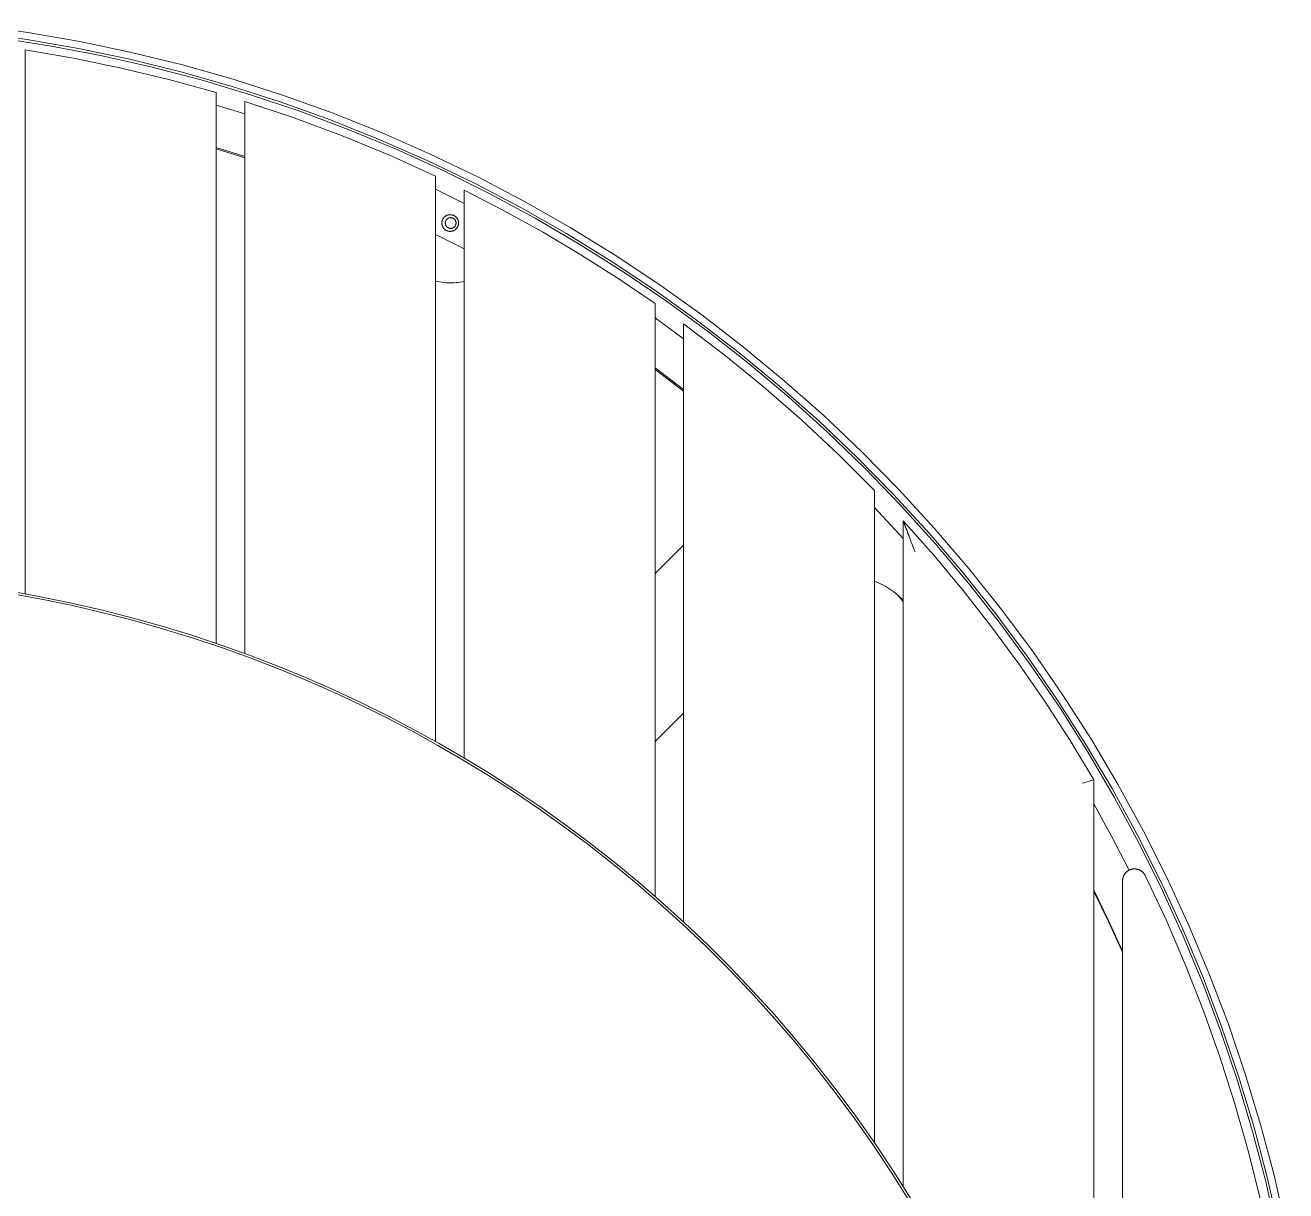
# Model space of a CAD drawing. Header units: inches. Extents: x 214 to 477, y -11 to 187.
# Drawn here: x 389.53 to 410.34, y 27.33 to 46.57 of the extents above; entities that cross this region are included whole.
import ezdxf

# ---------------------------------------------------------------- set-up
doc = ezdxf.new("R2010")
doc.units = ezdxf.units.IN
doc.layers.add('ZANO_R', color=7, linetype='Continuous', lineweight=0)

msp = doc.modelspace()

# ---------------------------------------------------------------- linework, layer by layer
at = {"layer": 'ZANO_R'}
for p, q in [((388.69987, 46.45502), (389.55739, 46.33585)), ((388.71411, 46.57227), (389.57566, 46.45253)), ((389.57566, 46.45253), (390.43257, 46.30313)), ((389.08649, 46.36528), (389.93142, 46.23442)), ((389.55739, 46.33585), (390.41028, 46.18714)), ((389.93142, 46.23442), (390.77139, 46.07478)), ((390.41028, 46.18714), (391.25752, 46.00909)), ((390.43257, 46.30313), (391.28381, 46.12424)), ((390.32691, 46.02742), (389.53132, 46.16556)), ((389.53132, 46.16556), (389.53132, 37.18631)), ((391.11759, 45.86354), (390.32691, 46.02742)), ((390.77139, 46.07478), (391.60541, 45.88656)), ((391.25752, 46.00909), (392.09812, 45.8019)), ((391.28381, 46.12424), (392.12836, 45.91608)), ((391.90255, 45.67408), (391.11759, 45.86354)), ((391.60541, 45.88656), (392.43253, 45.66997)), ((392.09812, 45.8019), (392.93107, 45.56582)), ((392.12836, 45.91608), (392.96523, 45.67889)), ((392.68094, 45.45926), (391.90255, 45.67408)), ((392.43253, 45.66997), (393.25177, 45.42527)), ((392.93107, 45.56582), (393.75537, 45.30114)), ((392.96523, 45.67889), (393.79342, 45.41295)), ((392.68094, 36.37001), (392.68094, 45.45926)), ((393.25177, 45.42527), (394.06217, 45.15274)), ((393.79342, 45.41295), (394.61193, 45.11859)), ((392.68094, 45.25403), (393.15339, 45.10899)), ((393.95608, 45.04736), (393.15338, 45.31547)), ((393.15338, 45.31547), (393.15338, 36.20274)), ((393.40505, 45.23467), (393.41146, 45.23258)), ((393.75537, 45.30114), (394.57004, 45.00815)), ((394.06217, 45.15274), (394.8628, 44.85271)), ((394.74919, 44.75211), (393.95608, 45.04736)), ((394.57004, 45.00815), (395.37412, 44.68722)), ((394.61193, 45.11859), (395.41979, 44.79615)), ((395.5318, 44.43006), (394.74919, 44.75211)), ((394.8628, 44.85271), (395.65272, 44.52551)), ((395.41979, 44.79615), (396.21604, 44.44602)), ((393.15338, 44.40568), (392.68094, 44.55516)), ((392.68094, 44.53086), (393.15338, 44.38147)), ((395.37412, 44.68722), (396.16664, 44.33873)), ((395.65272, 44.52551), (396.43101, 44.17154)), ((396.30301, 44.08157), (395.5318, 44.43006)), ((396.16664, 44.33873), (396.94666, 43.9631)), ((396.21604, 44.44602), (396.99973, 44.06861)), ((396.43101, 44.17154), (397.19676, 43.7912)), ((396.30301, 34.75081), (396.30301, 44.08157)), ((396.94666, 43.9631), (397.71325, 43.56076)), ((396.99973, 44.06861), (397.76993, 43.66438)), ((396.30301, 43.86366), (396.77549, 43.63202)), ((397.42691, 43.51533), (396.77545, 43.85221)), ((396.77545, 43.85221), (396.77545, 34.47737)), ((397.19676, 43.7912), (397.94907, 43.38494)), ((398.06815, 43.15939), (397.42691, 43.51533)), ((397.71325, 43.56076), (398.46549, 43.1322)), ((397.76993, 43.66438), (398.52572, 43.2338)), ((396.40733, 43.31193), (396.40725, 43.30717)), ((396.40733, 43.30242), (396.40725, 43.30717)), ((396.40758, 43.31668), (396.40733, 43.31193)), ((396.40758, 43.29767), (396.40733, 43.30242)), ((396.40799, 43.32142), (396.40758, 43.31668)), ((396.40799, 43.29293), (396.40758, 43.29767)), ((396.40856, 43.32614), (396.40799, 43.32142)), ((396.40856, 43.2882), (396.40799, 43.29293)), ((396.4093, 43.33084), (396.40856, 43.32614)), ((396.4093, 43.28351), (396.40856, 43.2882)), ((396.41019, 43.33551), (396.4093, 43.33084)), ((396.41019, 43.27883), (396.4093, 43.28351)), ((396.41125, 43.34015), (396.41019, 43.33551)), ((396.41125, 43.2742), (396.41019, 43.27883)), ((396.41247, 43.34475), (396.41125, 43.34015)), ((396.41247, 43.2696), (396.41125, 43.2742)), ((396.41385, 43.3493), (396.41247, 43.34475)), ((396.41538, 43.3538), (396.41385, 43.3493)), ((396.41707, 43.35825), (396.41538, 43.3538)), ((396.4189, 43.36264), (396.41707, 43.35825)), ((396.42089, 43.36696), (396.4189, 43.36264)), ((396.42303, 43.37121), (396.42089, 43.36696)), ((396.42532, 43.37538), (396.42303, 43.37121)), ((396.42774, 43.37948), (396.42532, 43.37538)), ((396.43031, 43.38348), (396.42774, 43.37948)), ((396.43301, 43.3874), (396.43031, 43.38348)), ((396.43584, 43.39121), (396.43301, 43.3874)), ((396.43881, 43.39493), (396.43584, 43.39121)), ((396.4419, 43.39855), (396.43881, 43.39493)), ((396.44512, 43.40205), (396.4419, 43.39855)), ((396.44845, 43.40545), (396.44512, 43.40205)), ((396.4519, 43.40872), (396.44845, 43.40545)), ((396.45546, 43.41188), (396.4519, 43.40872)), ((396.45913, 43.41491), (396.45546, 43.41188)), ((396.4629, 43.41781), (396.45913, 43.41491)), ((396.46677, 43.42058), (396.4629, 43.41781)), ((396.46436, 43.31023), (396.4643, 43.30717)), ((396.46436, 43.30412), (396.4643, 43.30717)), ((396.46452, 43.31328), (396.46436, 43.31023)), ((396.46452, 43.30106), (396.46436, 43.30412)), ((396.46478, 43.31633), (396.46452, 43.31328)), ((396.46478, 43.29801), (396.46452, 43.30106)), ((396.46515, 43.31937), (396.46478, 43.31633)), ((396.46515, 43.29498), (396.46478, 43.29801)), ((396.46562, 43.32239), (396.46515, 43.31937)), ((396.46562, 43.29196), (396.46515, 43.29498)), ((396.4662, 43.32539), (396.46562, 43.32239)), ((396.4662, 43.28895), (396.46562, 43.29196)), ((396.46688, 43.32837), (396.4662, 43.32539)), ((396.46688, 43.28597), (396.4662, 43.28895)), ((396.47073, 43.42321), (396.46677, 43.42058)), ((396.46766, 43.33133), (396.46688, 43.32837)), ((396.46766, 43.28302), (396.46688, 43.28597)), ((396.46855, 43.33426), (396.46766, 43.33133)), ((396.46855, 43.28009), (396.46766, 43.28302)), ((396.46953, 43.33715), (396.46855, 43.33426)), ((396.46953, 43.2772), (396.46855, 43.28009)), ((396.47062, 43.34001), (396.46953, 43.33715)), ((396.47062, 43.27434), (396.46953, 43.2772)), ((396.4718, 43.34283), (396.47062, 43.34001)), ((396.4718, 43.27152), (396.47062, 43.27434)), ((396.47478, 43.42571), (396.47073, 43.42321)), ((396.47308, 43.34561), (396.4718, 43.34283)), ((396.47445, 43.34834), (396.47308, 43.34561)), ((396.47592, 43.35102), (396.47445, 43.34834)), ((396.47891, 43.42806), (396.47478, 43.42571)), ((396.47748, 43.35365), (396.47592, 43.35102)), ((396.47913, 43.35623), (396.47748, 43.35365)), ((396.48312, 43.43027), (396.47891, 43.42806)), ((396.48086, 43.35874), (396.47913, 43.35623)), ((396.48269, 43.3612), (396.48086, 43.35874)), ((396.48459, 43.36359), (396.48269, 43.3612)), ((396.48741, 43.43234), (396.48312, 43.43027)), ((396.48658, 43.36591), (396.48459, 43.36359)), ((396.48865, 43.36817), (396.48658, 43.36591)), ((396.49176, 43.43425), (396.48741, 43.43234)), ((396.49079, 43.37035), (396.48865, 43.36817)), ((396.49301, 43.37245), (396.49079, 43.37035)), ((396.49618, 43.43601), (396.49176, 43.43425)), ((396.4953, 43.37448), (396.49301, 43.37245)), ((396.49766, 43.37643), (396.4953, 43.37448)), ((396.50066, 43.43762), (396.49618, 43.43601)), ((396.50008, 43.3783), (396.49766, 43.37643)), ((396.50257, 43.38008), (396.50008, 43.3783)), ((396.50519, 43.43908), (396.50066, 43.43762)), ((396.50511, 43.38177), (396.50257, 43.38008)), ((396.50772, 43.38337), (396.50511, 43.38177)), ((396.50976, 43.44038), (396.50519, 43.43908)), ((396.51037, 43.38489), (396.50772, 43.38337)), ((396.51438, 43.44151), (396.50976, 43.44038)), ((396.51308, 43.38631), (396.51037, 43.38489)), ((396.51584, 43.38764), (396.51308, 43.38631)), ((396.51904, 43.44249), (396.51438, 43.44151)), ((396.51864, 43.38887), (396.51584, 43.38764)), ((396.52148, 43.39), (396.51864, 43.38887)), ((396.52372, 43.44331), (396.51904, 43.44249)), ((396.52435, 43.39103), (396.52148, 43.39)), ((396.52844, 43.44396), (396.52372, 43.44331)), ((396.52727, 43.39197), (396.52435, 43.39103)), ((396.53021, 43.3928), (396.52727, 43.39197)), ((396.53317, 43.44446), (396.52844, 43.44396)), ((396.53318, 43.39354), (396.53021, 43.3928)), ((396.53791, 43.44478), (396.53317, 43.44446)), ((396.53617, 43.39416), (396.53318, 43.39354)), ((396.53918, 43.39469), (396.53617, 43.39416)), ((396.54267, 43.44495), (396.53791, 43.44478)), ((396.54221, 43.39511), (396.53918, 43.39469)), ((396.54525, 43.39543), (396.54221, 43.39511)), ((396.54742, 43.44495), (396.54267, 43.44495)), ((396.5483, 43.39564), (396.54525, 43.39543)), ((396.55218, 43.44478), (396.54742, 43.44495)), ((396.55136, 43.39574), (396.5483, 43.39564)), ((396.55442, 43.39574), (396.55136, 43.39574)), ((396.55692, 43.44446), (396.55218, 43.44478)), ((396.55747, 43.39564), (396.55442, 43.39574)), ((396.56165, 43.44396), (396.55692, 43.44446)), ((396.56052, 43.39543), (396.55747, 43.39564)), ((396.56357, 43.39511), (396.56052, 43.39543)), ((396.56637, 43.44331), (396.56165, 43.44396)), ((396.56659, 43.39469), (396.56357, 43.39511)), ((396.57105, 43.44249), (396.56637, 43.44331)), ((396.56961, 43.39416), (396.56659, 43.39469)), ((396.5726, 43.39354), (396.56961, 43.39416)), ((396.57571, 43.44151), (396.57105, 43.44249)), ((396.57557, 43.3928), (396.5726, 43.39354)), ((396.57851, 43.39197), (396.57557, 43.3928)), ((396.58033, 43.44038), (396.57571, 43.44151)), ((396.58142, 43.39103), (396.57851, 43.39197)), ((396.5849, 43.43908), (396.58033, 43.44038)), ((396.5843, 43.39), (396.58142, 43.39103)), ((396.58714, 43.38887), (396.5843, 43.39)), ((396.58943, 43.43762), (396.5849, 43.43908)), ((396.58994, 43.38764), (396.58714, 43.38887)), ((396.59391, 43.43601), (396.58943, 43.43762)), ((396.59269, 43.38631), (396.58994, 43.38764)), ((396.5954, 43.38489), (396.59269, 43.38631)), ((396.59833, 43.43425), (396.59391, 43.43601)), ((396.59806, 43.38337), (396.5954, 43.38489)), ((396.60066, 43.38177), (396.59806, 43.38337)), ((396.60268, 43.43234), (396.59833, 43.43425)), ((396.60321, 43.38008), (396.60066, 43.38177)), ((396.60697, 43.43027), (396.60268, 43.43234)), ((396.6057, 43.3783), (396.60321, 43.38008)), ((396.60812, 43.37643), (396.6057, 43.3783)), ((396.61118, 43.42806), (396.60697, 43.43027)), ((396.61048, 43.37448), (396.60812, 43.37643)), ((396.61277, 43.37245), (396.61048, 43.37448)), ((396.61531, 43.42571), (396.61118, 43.42806)), ((396.61498, 43.37035), (396.61277, 43.37245)), ((396.61713, 43.36817), (396.61498, 43.37035)), ((396.61936, 43.42321), (396.61531, 43.42571)), ((396.61919, 43.36591), (396.61713, 43.36817)), ((396.62118, 43.36359), (396.61919, 43.36591)), ((396.62332, 43.42058), (396.61936, 43.42321)), ((396.62309, 43.3612), (396.62118, 43.36359)), ((396.62491, 43.35874), (396.62309, 43.3612)), ((396.62719, 43.41781), (396.62332, 43.42058)), ((396.62665, 43.35623), (396.62491, 43.35874)), ((396.6283, 43.35365), (396.62665, 43.35623)), ((396.63096, 43.41491), (396.62719, 43.41781)), ((396.62986, 43.35102), (396.6283, 43.35365)), ((396.63132, 43.34834), (396.62986, 43.35102)), ((396.63463, 43.41188), (396.63096, 43.41491)), ((396.6327, 43.34561), (396.63132, 43.34834)), ((396.63398, 43.34283), (396.6327, 43.34561)), ((396.63516, 43.34001), (396.63398, 43.34283)), ((396.63516, 43.27434), (396.63398, 43.27152)), ((396.63819, 43.40872), (396.63463, 43.41188)), ((396.63624, 43.33715), (396.63516, 43.34001)), ((396.63624, 43.2772), (396.63516, 43.27434)), ((396.63723, 43.33426), (396.63624, 43.33715)), ((396.63723, 43.28009), (396.63624, 43.2772)), ((396.63811, 43.33133), (396.63723, 43.33426)), ((396.63811, 43.28302), (396.63723, 43.28009)), ((396.6389, 43.32837), (396.63811, 43.33133)), ((396.6389, 43.28597), (396.63811, 43.28302)), ((396.64164, 43.40545), (396.63819, 43.40872)), ((396.63958, 43.32539), (396.6389, 43.32837)), ((396.63958, 43.28895), (396.6389, 43.28597)), ((396.64015, 43.32239), (396.63958, 43.32539)), ((396.64015, 43.29196), (396.63958, 43.28895)), ((396.64063, 43.31937), (396.64015, 43.32239)), ((396.64063, 43.29498), (396.64015, 43.29196)), ((396.641, 43.31633), (396.64063, 43.31937)), ((396.641, 43.29801), (396.64063, 43.29498)), ((396.64126, 43.31328), (396.641, 43.31633)), ((396.64126, 43.30106), (396.641, 43.29801)), ((396.64142, 43.31023), (396.64126, 43.31328)), ((396.64142, 43.30412), (396.64126, 43.30106)), ((396.64147, 43.30717), (396.64142, 43.31023)), ((396.64147, 43.30717), (396.64142, 43.30412)), ((396.64497, 43.40205), (396.64164, 43.40545)), ((396.64819, 43.39855), (396.64497, 43.40205)), ((396.65128, 43.39493), (396.64819, 43.39855)), ((396.65424, 43.39121), (396.65128, 43.39493)), ((396.65708, 43.3874), (396.65424, 43.39121)), ((396.65978, 43.38348), (396.65708, 43.3874)), ((396.66235, 43.37948), (396.65978, 43.38348)), ((396.66477, 43.37538), (396.66235, 43.37948)), ((396.66706, 43.37121), (396.66477, 43.37538)), ((396.66919, 43.36696), (396.66706, 43.37121)), ((396.67118, 43.36264), (396.66919, 43.36696)), ((396.67302, 43.35825), (396.67118, 43.36264)), ((396.67471, 43.3538), (396.67302, 43.35825)), ((396.67624, 43.3493), (396.67471, 43.3538)), ((396.67762, 43.34475), (396.67624, 43.3493)), ((396.67884, 43.34015), (396.67762, 43.34475)), ((396.67884, 43.2742), (396.67762, 43.2696)), ((396.6799, 43.33551), (396.67884, 43.34015)), ((396.6799, 43.27883), (396.67884, 43.2742)), ((396.68079, 43.33084), (396.6799, 43.33551)), ((396.68079, 43.28351), (396.6799, 43.27883)), ((396.68153, 43.32614), (396.68079, 43.33084)), ((396.68153, 43.2882), (396.68079, 43.28351)), ((396.6821, 43.32142), (396.68153, 43.32614)), ((396.6821, 43.29293), (396.68153, 43.2882)), ((396.68251, 43.31668), (396.6821, 43.32142)), ((396.68251, 43.29767), (396.6821, 43.29293)), ((396.68276, 43.31193), (396.68251, 43.31668)), ((396.68276, 43.30242), (396.68251, 43.29767)), ((396.68284, 43.30717), (396.68276, 43.31193)), ((396.68284, 43.30717), (396.68276, 43.30242)), ((397.94907, 43.38494), (398.68708, 42.95323)), ((396.77545, 42.88), (396.30301, 43.11972)), ((396.41385, 43.26504), (396.41247, 43.2696)), ((396.41538, 43.26054), (396.41385, 43.26504)), ((396.41707, 43.25609), (396.41538, 43.26054)), ((396.4189, 43.25171), (396.41707, 43.25609)), ((396.42089, 43.24739), (396.4189, 43.25171)), ((396.42303, 43.24314), (396.42089, 43.24739)), ((396.42532, 43.23896), (396.42303, 43.24314)), ((396.42774, 43.23487), (396.42532, 43.23896)), ((396.43031, 43.23086), (396.42774, 43.23487)), ((396.43301, 43.22695), (396.43031, 43.23086)), ((396.43584, 43.22313), (396.43301, 43.22695)), ((396.43881, 43.21941), (396.43584, 43.22313)), ((396.4419, 43.2158), (396.43881, 43.21941)), ((396.44512, 43.21229), (396.4419, 43.2158)), ((396.44845, 43.2089), (396.44512, 43.21229)), ((396.4519, 43.20562), (396.44845, 43.2089)), ((396.45546, 43.20247), (396.4519, 43.20562)), ((396.45913, 43.19944), (396.45546, 43.20247)), ((396.4629, 43.19654), (396.45913, 43.19944)), ((396.46677, 43.19377), (396.4629, 43.19654)), ((396.47073, 43.19113), (396.46677, 43.19377)), ((396.47478, 43.18864), (396.47073, 43.19113)), ((396.47308, 43.26874), (396.4718, 43.27152)), ((396.47445, 43.26601), (396.47308, 43.26874)), ((396.47592, 43.26332), (396.47445, 43.26601)), ((396.47891, 43.18628), (396.47478, 43.18864)), ((396.47748, 43.26069), (396.47592, 43.26332)), ((396.47913, 43.25812), (396.47748, 43.26069)), ((396.48312, 43.18407), (396.47891, 43.18628)), ((396.48086, 43.2556), (396.47913, 43.25812)), ((396.48269, 43.25315), (396.48086, 43.2556)), ((396.48459, 43.25075), (396.48269, 43.25315)), ((396.48741, 43.18201), (396.48312, 43.18407)), ((396.48658, 43.24843), (396.48459, 43.25075)), ((396.48865, 43.24618), (396.48658, 43.24843)), ((396.49176, 43.18009), (396.48741, 43.18201)), ((396.49079, 43.244), (396.48865, 43.24618)), ((396.49301, 43.24189), (396.49079, 43.244)), ((396.49618, 43.17833), (396.49176, 43.18009)), ((396.4953, 43.23986), (396.49301, 43.24189)), ((396.49766, 43.23792), (396.4953, 43.23986)), ((396.50066, 43.17672), (396.49618, 43.17833)), ((396.50008, 43.23605), (396.49766, 43.23792)), ((396.50257, 43.23427), (396.50008, 43.23605)), ((396.50519, 43.17527), (396.50066, 43.17672)), ((396.50511, 43.23258), (396.50257, 43.23427)), ((396.50772, 43.23097), (396.50511, 43.23258)), ((396.50976, 43.17397), (396.50519, 43.17527)), ((396.51037, 43.22946), (396.50772, 43.23097)), ((396.51438, 43.17283), (396.50976, 43.17397)), ((396.51308, 43.22804), (396.51037, 43.22946)), ((396.51584, 43.22671), (396.51308, 43.22804)), ((396.51904, 43.17185), (396.51438, 43.17283)), ((396.51864, 43.22548), (396.51584, 43.22671)), ((396.52148, 43.22435), (396.51864, 43.22548)), ((396.52372, 43.17104), (396.51904, 43.17185)), ((396.52435, 43.22331), (396.52148, 43.22435)), ((396.52844, 43.17038), (396.52372, 43.17104)), ((396.52727, 43.22238), (396.52435, 43.22331)), ((396.53021, 43.22154), (396.52727, 43.22238)), ((396.53317, 43.16989), (396.52844, 43.17038)), ((396.53318, 43.22081), (396.53021, 43.22154)), ((396.53791, 43.16956), (396.53317, 43.16989)), ((396.53617, 43.22018), (396.53318, 43.22081)), ((396.53918, 43.21966), (396.53617, 43.22018)), ((396.54267, 43.1694), (396.53791, 43.16956)), ((396.54221, 43.21924), (396.53918, 43.21966)), ((396.54525, 43.21892), (396.54221, 43.21924)), ((396.54742, 43.1694), (396.54267, 43.1694)), ((396.5483, 43.21871), (396.54525, 43.21892)), ((396.55218, 43.16956), (396.54742, 43.1694)), ((396.55136, 43.2186), (396.5483, 43.21871)), ((396.55442, 43.2186), (396.55136, 43.2186)), ((396.55692, 43.16989), (396.55218, 43.16956)), ((396.55747, 43.21871), (396.55442, 43.2186)), ((396.56165, 43.17038), (396.55692, 43.16989)), ((396.56052, 43.21892), (396.55747, 43.21871)), ((396.56357, 43.21924), (396.56052, 43.21892)), ((396.56637, 43.17104), (396.56165, 43.17038)), ((396.56659, 43.21966), (396.56357, 43.21924)), ((396.57105, 43.17185), (396.56637, 43.17104)), ((396.56961, 43.22018), (396.56659, 43.21966)), ((396.5726, 43.22081), (396.56961, 43.22018)), ((396.57571, 43.17283), (396.57105, 43.17185)), ((396.57557, 43.22154), (396.5726, 43.22081)), ((396.57851, 43.22238), (396.57557, 43.22154)), ((396.58033, 43.17397), (396.57571, 43.17283)), ((396.58142, 43.22331), (396.57851, 43.22238)), ((396.5849, 43.17527), (396.58033, 43.17397)), ((396.5843, 43.22435), (396.58142, 43.22331)), ((396.58714, 43.22548), (396.5843, 43.22435)), ((396.58943, 43.17672), (396.5849, 43.17527)), ((396.58994, 43.22671), (396.58714, 43.22548)), ((396.59391, 43.17833), (396.58943, 43.17672)), ((396.59269, 43.22804), (396.58994, 43.22671)), ((396.5954, 43.22946), (396.59269, 43.22804)), ((396.59833, 43.18009), (396.59391, 43.17833)), ((396.59806, 43.23097), (396.5954, 43.22946)), ((396.60066, 43.23258), (396.59806, 43.23097)), ((396.60268, 43.18201), (396.59833, 43.18009)), ((396.60321, 43.23427), (396.60066, 43.23258)), ((396.60697, 43.18407), (396.60268, 43.18201)), ((396.6057, 43.23605), (396.60321, 43.23427)), ((396.60812, 43.23792), (396.6057, 43.23605)), ((396.61118, 43.18628), (396.60697, 43.18407)), ((396.61048, 43.23986), (396.60812, 43.23792)), ((396.61277, 43.24189), (396.61048, 43.23986)), ((396.61531, 43.18864), (396.61118, 43.18628)), ((396.61498, 43.244), (396.61277, 43.24189)), ((396.61713, 43.24618), (396.61498, 43.244)), ((396.61936, 43.19113), (396.61531, 43.18864)), ((396.61919, 43.24843), (396.61713, 43.24618)), ((396.62118, 43.25075), (396.61919, 43.24843)), ((396.62332, 43.19377), (396.61936, 43.19113)), ((396.62309, 43.25315), (396.62118, 43.25075)), ((396.62491, 43.2556), (396.62309, 43.25315)), ((396.62719, 43.19654), (396.62332, 43.19377)), ((396.62665, 43.25812), (396.62491, 43.2556)), ((396.6283, 43.26069), (396.62665, 43.25812)), ((396.63096, 43.19944), (396.62719, 43.19654)), ((396.62986, 43.26332), (396.6283, 43.26069)), ((396.63132, 43.26601), (396.62986, 43.26332)), ((396.63463, 43.20247), (396.63096, 43.19944)), ((396.6327, 43.26874), (396.63132, 43.26601)), ((396.63398, 43.27152), (396.6327, 43.26874)), ((396.63819, 43.20562), (396.63463, 43.20247)), ((396.64164, 43.2089), (396.63819, 43.20562)), ((396.64497, 43.21229), (396.64164, 43.2089)), ((396.64819, 43.2158), (396.64497, 43.21229)), ((396.65128, 43.21941), (396.64819, 43.2158)), ((396.65424, 43.22313), (396.65128, 43.21941)), ((396.65708, 43.22695), (396.65424, 43.22313)), ((396.65978, 43.23086), (396.65708, 43.22695)), ((396.66235, 43.23487), (396.65978, 43.23086)), ((396.66477, 43.23896), (396.66235, 43.23487)), ((396.66706, 43.24314), (396.66477, 43.23896)), ((396.66919, 43.24739), (396.66706, 43.24314)), ((396.67118, 43.25171), (396.66919, 43.24739)), ((396.67302, 43.25609), (396.67118, 43.25171)), ((396.67471, 43.26054), (396.67302, 43.25609)), ((396.67624, 43.26504), (396.67471, 43.26054)), ((396.67762, 43.2696), (396.67624, 43.26504)), ((398.69862, 42.78471), (398.06815, 43.15939)), ((398.46549, 43.1322), (399.2025, 42.67794)), ((398.52572, 43.2338), (399.2662, 42.7774)), ((398.68708, 42.95323), (399.40992, 42.49658)), ((399.31778, 42.39161), (398.69862, 42.78471)), ((399.2025, 42.67794), (399.92338, 42.1985)), ((399.2662, 42.7774), (399.99048, 42.29571)), ((399.40992, 42.49658), (400.11675, 42.01552)), ((396.33612, 42.34311), (396.30301, 42.35116)), ((396.3695, 42.33621), (396.33612, 42.34311)), ((396.40309, 42.33046), (396.3695, 42.33621)), ((396.43685, 42.32588), (396.40309, 42.33046)), ((396.47076, 42.32246), (396.43685, 42.32588)), ((396.50476, 42.32021), (396.47076, 42.32246)), ((396.53882, 42.31914), (396.50476, 42.32021)), ((396.5729, 42.31924), (396.53882, 42.31914)), ((396.60696, 42.32052), (396.5729, 42.31924)), ((396.64095, 42.32297), (396.60696, 42.32052)), ((396.67483, 42.32659), (396.64095, 42.32297)), ((396.70857, 42.33138), (396.67483, 42.32659)), ((396.74212, 42.33733), (396.70857, 42.33138)), ((396.77545, 42.34443), (396.74212, 42.33733)), ((399.92508, 41.98043), (399.31778, 42.39161)), ((399.99048, 42.29571), (400.6977, 41.7893)), ((399.87811, 42.01317), (399.84031, 42.0394)), ((399.84502, 42.03614), (399.87769, 42.01347)), ((399.92338, 42.1985), (400.62729, 41.69447)), ((399.92508, 32.19434), (399.92508, 41.98043)), ((400.11675, 42.01552), (400.80674, 41.5106)), ((399.92508, 41.73981), (400.39759, 41.39725)), ((401.06372, 41.1355), (400.39752, 41.64202)), ((400.39752, 41.64202), (400.39752, 31.76997)), ((400.62729, 41.69447), (401.31338, 41.16645)), ((400.6977, 41.7893), (401.38702, 41.25879)), ((400.65954, 41.44701), (400.71084, 41.4082)), ((400.80674, 41.5106), (401.47909, 40.98242)), ((401.38702, 41.25879), (402.05762, 40.7048)), ((401.7125, 40.60686), (401.06372, 41.1355)), ((401.31338, 41.16645), (401.98084, 40.61506)), ((400.39752, 40.55689), (399.92508, 40.9143)), ((399.92508, 40.8917), (400.39752, 40.53443)), ((401.47909, 40.98242), (402.13301, 40.43159)), ((402.34314, 40.05671), (401.7125, 40.60686)), ((401.98084, 40.61506), (402.62886, 40.04095)), ((402.05762, 40.7048), (402.7087, 40.128)), ((402.13301, 40.43159), (402.76775, 39.85876)), ((402.95492, 39.48565), (402.34314, 40.05671)), ((402.62886, 40.04095), (403.25669, 39.44483)), ((402.7087, 40.128), (403.33948, 39.52906)), ((402.76775, 39.85876), (403.38256, 39.2646)), ((403.33948, 39.52906), (403.94922, 38.90871)), ((403.54715, 38.89435), (402.95492, 39.48565)), ((403.25669, 39.44483), (403.86357, 38.82738)), ((403.38256, 39.2646), (403.97673, 38.64978)), ((403.49451, 38.94854), (403.50152, 38.94134)), ((403.94922, 38.90871), (404.53717, 38.26768)), ((403.54715, 28.12582), (403.54715, 38.89435)), ((403.86357, 38.82738), (404.44877, 38.18936)), ((403.54715, 38.61017), (404.01959, 38.09999)), ((403.97673, 38.64978), (404.54956, 38.01505)), ((404.01978, 38.39232), (404.01959, 38.39279)), ((404.01959, 38.39279), (404.01959, 27.4067)), ((404.52461, 37.82436), (404.0197, 38.39268)), ((404.01978, 38.39232), (404.01996, 38.39185)), ((404.02006, 38.39158), (404.01996, 38.39185)), ((404.02006, 38.39158), (404.0203, 38.39097)), ((404.02034, 38.39086), (404.0203, 38.39097)), ((404.02034, 38.39086), (404.02051, 38.39042)), ((404.02065, 38.39007), (404.02051, 38.39042)), ((404.02065, 38.39007), (404.02076, 38.3898)), ((404.02097, 38.38924), (404.02076, 38.3898)), ((404.02097, 38.38924), (404.02102, 38.38912)), ((404.02197, 38.38667), (404.02102, 38.38912)), ((404.02197, 38.38667), (404.02233, 38.38575)), ((404.02382, 38.38191), (404.02233, 38.38575)), ((404.02382, 38.38191), (404.02397, 38.38152)), ((404.02457, 38.38), (404.02397, 38.38152)), ((404.02457, 38.38), (404.0249, 38.37913)), ((404.02532, 38.37807), (404.0249, 38.37913)), ((404.02532, 38.37807), (404.02589, 38.37658)), ((404.02683, 38.37418), (404.0259, 38.37658)), ((404.02683, 38.37418), (404.02695, 38.37387)), ((404.02759, 38.37222), (404.02695, 38.37387)), ((404.02759, 38.37222), (404.02805, 38.37102)), ((404.0292, 38.36806), (404.02805, 38.37102)), ((404.0292, 38.36806), (404.0304, 38.36499)), ((404.03065, 38.36433), (404.0304, 38.36499)), ((404.03065, 38.36433), (404.03162, 38.36183)), ((404.03219, 38.36036), (404.03162, 38.36183)), ((404.03219, 38.36036), (404.03289, 38.35856)), ((404.03374, 38.35638), (404.03289, 38.35856)), ((404.03373, 38.35638), (404.03419, 38.3552)), ((404.03529, 38.35239), (404.03419, 38.35521)), ((404.03528, 38.35239), (404.03552, 38.35178)), ((404.03688, 38.34828), (404.03552, 38.35178)), ((404.03687, 38.34828), (404.03825, 38.34472)), ((404.03839, 38.3444), (404.03826, 38.34472)), ((404.03838, 38.34439), (404.03966, 38.3411)), ((404.03994, 38.34039), (404.03966, 38.3411)), ((404.03994, 38.34039), (404.04108, 38.33743)), ((404.04149, 38.33638), (404.04108, 38.33743)), ((404.04149, 38.33638), (404.04253, 38.33371)), ((404.04305, 38.33236), (404.04253, 38.33371)), ((404.04305, 38.33236), (404.04398, 38.32994)), ((404.0446, 38.32835), (404.04398, 38.32994)), ((404.0446, 38.32835), (404.04546, 38.32614)), ((404.04616, 38.32433), (404.04546, 38.32614)), ((404.04616, 38.32432), (404.04694, 38.3223)), ((404.04772, 38.3203), (404.04694, 38.3223)), ((404.04772, 38.3203), (404.04844, 38.31843)), ((404.04928, 38.31628), (404.04844, 38.31843)), ((404.04927, 38.31628), (404.05148, 38.31058)), ((404.05239, 38.30822), (404.05148, 38.31058)), ((404.05239, 38.30822), (404.05456, 38.30261)), ((404.05551, 38.30016), (404.05456, 38.30261)), ((404.05551, 38.30016), (404.05769, 38.29453)), ((404.05863, 38.29209), (404.05769, 38.29454)), ((404.05863, 38.29209), (404.06084, 38.28636)), ((404.06176, 38.28401), (404.06085, 38.28636)), ((404.06175, 38.28401), (404.06403, 38.2781)), ((404.06488, 38.27594), (404.06404, 38.2781)), ((404.06487, 38.27593), (404.06725, 38.26976)), ((404.068, 38.26785), (404.06726, 38.26976)), ((404.06798, 38.26785), (404.07049, 38.26136)), ((404.07112, 38.25977), (404.0705, 38.26136)), ((404.07111, 38.25976), (404.07375, 38.2529)), ((404.07423, 38.25168), (404.07376, 38.2529)), ((404.07423, 38.25168), (404.07703, 38.2444)), ((404.07735, 38.24359), (404.07704, 38.2444)), ((404.07735, 38.24359), (404.08033, 38.23586)), ((404.08982, 38.21121), (404.08033, 38.23586)), ((404.08982, 38.21121), (404.09028, 38.20999)), ((404.09293, 38.20311), (404.09028, 38.20999)), ((404.09293, 38.20311), (404.09364, 38.20127)), ((404.09604, 38.19501), (404.09364, 38.20127)), ((404.09604, 38.19501), (404.097, 38.19252)), ((404.09916, 38.18691), (404.097, 38.19252)), ((404.09915, 38.18691), (404.10037, 38.18375)), ((404.10227, 38.17881), (404.10037, 38.18375)), ((404.10227, 38.17881), (404.10374, 38.17498)), ((404.10538, 38.1707), (404.10374, 38.17498)), ((404.10538, 38.1707), (404.1071, 38.1662)), ((404.10849, 38.1626), (404.1071, 38.1662)), ((404.10848, 38.1626), (404.11047, 38.15743)), ((404.11159, 38.15449), (404.11047, 38.15743)), ((404.11159, 38.15449), (404.11384, 38.14862)), ((404.1147, 38.14639), (404.11385, 38.14862)), ((404.1147, 38.14639), (404.11723, 38.13977)), ((404.11781, 38.13828), (404.11724, 38.13977)), ((404.1178, 38.13828), (404.12063, 38.13089)), ((404.12405, 38.12199), (404.12064, 38.13089)), ((404.12404, 38.12198), (404.12745, 38.11305)), ((404.13022, 38.10585), (404.12747, 38.11305)), ((404.1302, 38.10584), (404.1343, 38.09512)), ((404.13642, 38.08962), (404.13432, 38.09513)), ((404.1364, 38.08962), (404.14116, 38.07715)), ((404.14261, 38.0734), (404.14118, 38.07715)), ((404.14259, 38.0734), (404.14802, 38.05916)), ((404.44877, 38.18936), (405.0116, 37.53152)), ((404.53717, 38.26768), (405.10266, 37.60675)), ((399.92508, 37.52095), (400.39752, 37.98997)), ((404.14879, 38.05718), (404.14803, 38.05916)), ((404.14878, 38.05717), (404.15487, 38.04119)), ((404.17347, 37.99227), (404.15488, 38.04119)), ((404.17347, 37.99227), (404.17539, 37.9872)), ((404.17963, 37.97604), (404.17539, 37.9872)), ((404.17963, 37.97604), (404.18224, 37.96914)), ((404.18578, 37.95981), (404.18224, 37.96914)), ((404.18578, 37.95981), (404.18909, 37.95106)), ((404.19192, 37.94358), (404.18909, 37.95106)), ((404.19192, 37.94358), (404.19594, 37.93296)), ((404.19806, 37.92735), (404.19594, 37.93296)), ((404.19806, 37.92735), (404.20278, 37.91486)), ((404.21644, 37.87865), (404.20278, 37.91486)), ((404.54956, 38.01505), (405.10039, 37.36112)), ((405.01192, 37.24088), (404.52461, 37.82436)), ((405.0116, 37.53152), (405.55139, 36.85465)), ((405.10266, 37.60675), (405.64499, 36.92668)), ((403.58543, 37.38003), (403.54715, 37.39451)), ((403.62318, 37.36423), (403.58543, 37.38003)), ((403.66037, 37.34713), (403.62318, 37.36423)), ((403.69694, 37.32875), (403.66037, 37.34713)), ((403.73285, 37.30912), (403.69694, 37.32875)), ((403.76806, 37.28825), (403.73285, 37.30912)), ((403.80252, 37.26618), (403.76806, 37.28825)), ((403.8362, 37.24292), (403.80252, 37.26618)), ((403.86906, 37.21851), (403.8362, 37.24292)), ((405.48119, 36.64279), (405.01192, 37.24088)), ((405.10039, 37.36112), (405.62857, 36.68877)), ((389.2531, 37.19683), (389.77391, 37.10314)), ((389.78136, 37.13969), (389.2596, 37.23354)), ((389.77391, 37.10314), (390.28917, 36.99742)), ((390.29756, 37.03377), (389.78136, 37.13969)), ((390.80783, 36.91613), (390.29756, 37.03377)), ((403.90105, 37.19298), (403.86906, 37.21851)), ((403.93213, 37.16636), (403.90105, 37.19298)), ((403.92346, 37.17397), (404.0196, 37.06093)), ((403.96227, 37.13867), (403.93213, 37.16636)), ((403.99144, 37.10996), (403.96227, 37.13867)), ((404.01959, 37.08025), (403.99144, 37.10996)), ((390.28917, 36.99742), (390.79851, 36.87999)), ((390.79851, 36.87999), (391.30155, 36.75118)), ((391.31179, 36.78709), (390.80783, 36.91613)), ((405.55139, 36.85465), (406.06749, 36.15954)), ((405.64499, 36.92668), (406.16352, 36.22831)), ((391.30155, 36.75118), (391.79797, 36.61134)), ((391.80911, 36.64699), (391.31179, 36.78709)), ((392.29947, 36.49619), (391.80911, 36.64699)), ((405.93196, 36.03064), (405.48119, 36.64279)), ((405.62857, 36.68877), (406.13348, 35.99878)), ((391.79797, 36.61134), (392.28744, 36.46082)), ((392.28744, 36.46082), (392.76966, 36.29998)), ((392.78257, 36.33506), (392.29947, 36.49619)), ((392.76966, 36.29998), (393.24437, 36.12921)), ((393.25814, 36.16398), (392.78257, 36.33506)), ((406.16352, 36.22831), (406.65765, 35.51245)), ((393.24437, 36.12921), (393.7113, 35.94887)), ((393.72592, 35.98331), (393.25814, 36.16398)), ((406.36382, 35.405), (405.93196, 36.03064)), ((406.06749, 36.15954), (406.5593, 35.44704)), ((406.13348, 35.99878), (406.61455, 35.29195)), ((393.7113, 35.94887), (394.17023, 35.75936)), ((394.18569, 35.79346), (393.72592, 35.98331)), ((394.63722, 35.5948), (394.18569, 35.79346)), ((394.17023, 35.75936), (394.62094, 35.56107)), ((395.08034, 35.38774), (394.63722, 35.5948)), ((394.62094, 35.56107), (395.06325, 35.35438)), ((395.51486, 35.17266), (395.08034, 35.38774)), ((406.77637, 34.76646), (406.36382, 35.405)), ((406.5593, 35.44704), (407.02622, 34.71799)), ((406.65765, 35.51245), (407.12676, 34.77996)), ((395.06325, 35.35438), (395.49698, 35.13969)), ((395.94065, 34.94996), (395.51486, 35.17266)), ((400.39752, 35.21614), (399.92508, 34.74712)), ((406.61455, 35.29195), (407.0712, 34.56911)), ((395.49698, 35.13969), (395.922, 34.9174)), ((395.922, 34.9174), (396.34197, 34.68574)), ((396.36139, 34.71788), (395.94065, 34.94996)), ((407.16922, 34.11562), (406.77637, 34.76646)), ((407.12676, 34.77996), (407.57032, 34.03172)), ((396.34197, 34.68574), (396.76039, 34.44262)), ((396.78057, 34.47432), (396.36139, 34.71788)), ((407.02622, 34.71799), (407.4677, 33.97325)), ((407.0712, 34.56911), (407.50291, 33.83111)), ((396.76039, 34.44262), (397.17685, 34.18795)), ((397.19779, 34.21919), (396.78057, 34.47432)), ((397.17685, 34.18795), (397.59093, 33.92166)), ((397.61262, 33.95241), (397.19779, 34.21919)), ((407.14548, 34.15625), (407.16922, 34.11562)), ((397.59093, 33.92166), (398.0022, 33.64367)), ((398.02464, 33.67391), (397.61262, 33.95241)), ((406.97237, 34.06232), (407.16922, 34.11562)), ((407.16922, 18.5824), (407.16922, 34.11562)), ((407.4677, 33.97325), (407.8832, 33.21372)), ((407.57032, 34.03172), (407.98779, 33.26861)), ((407.16922, 33.72005), (407.46706, 33.17666)), ((407.50291, 33.83111), (407.90917, 33.07879)), ((398.0022, 33.64367), (398.41021, 33.35396)), ((398.43339, 33.38367), (398.02464, 33.67391)), ((398.41021, 33.35396), (398.81451, 33.0525)), ((398.83843, 33.08167), (398.43339, 33.38367)), ((399.23931, 32.7679), (398.83843, 33.08167)), ((407.46706, 33.17666), (407.75117, 32.62595)), ((407.8832, 33.21372), (408.27225, 32.4403)), ((407.90917, 33.07879), (408.28951, 32.31304)), ((407.98779, 33.26861), (408.37866, 32.49155)), ((398.81451, 33.0525), (399.21466, 32.7393)), ((399.21466, 32.7393), (399.61018, 32.41438)), ((399.63555, 32.44239), (399.23931, 32.7679)), ((407.64166, 32.44954), (407.64178, 32.45641)), ((407.64178, 32.45641), (407.64214, 32.46327)), ((407.64214, 32.46327), (407.64274, 32.4701)), ((407.64274, 32.4701), (407.64358, 32.47692)), ((407.64358, 32.47692), (407.64465, 32.4837)), ((407.64465, 32.4837), (407.64596, 32.49044)), ((407.64596, 32.49044), (407.6475, 32.49713)), ((407.6475, 32.49713), (407.64928, 32.50376)), ((407.64928, 32.50376), (407.65128, 32.51033)), ((407.65128, 32.51033), (407.65352, 32.51682)), ((407.65352, 32.51682), (407.65598, 32.52323)), ((407.65598, 32.52323), (407.65866, 32.52955)), ((407.65866, 32.52955), (407.66156, 32.53578)), ((407.66156, 32.53578), (407.66467, 32.5419)), ((407.66467, 32.5419), (407.668, 32.5479)), ((407.668, 32.5479), (407.67153, 32.55379)), ((407.67153, 32.55379), (407.67527, 32.55955)), ((407.67527, 32.55955), (407.6792, 32.56518)), ((407.6792, 32.56518), (407.68333, 32.57066)), ((407.68333, 32.57066), (407.68765, 32.576)), ((407.68765, 32.576), (407.69215, 32.58118)), ((407.69215, 32.58118), (407.69683, 32.58621)), ((407.69683, 32.58621), (407.70169, 32.59107)), ((407.70169, 32.59107), (407.70671, 32.59575)), ((407.70671, 32.59575), (407.71188, 32.60026)), ((407.71188, 32.60026), (407.71722, 32.60458)), ((407.71722, 32.60458), (407.7227, 32.60872)), ((407.7227, 32.60872), (407.72832, 32.61266)), ((407.72832, 32.61266), (407.73407, 32.61641)), ((407.73407, 32.61641), (407.73996, 32.61995)), ((407.73996, 32.61995), (407.74596, 32.62328)), ((407.74596, 32.62328), (407.75208, 32.6264)), ((407.75208, 32.6264), (407.7583, 32.62931)), ((407.7583, 32.62931), (407.76461, 32.632)), ((407.76461, 32.632), (407.77102, 32.63446)), ((407.77102, 32.63446), (407.77751, 32.6367)), ((407.77751, 32.6367), (407.78408, 32.63872)), ((407.78408, 32.63872), (407.79071, 32.6405)), ((407.79071, 32.6405), (407.79739, 32.64205)), ((407.79739, 32.64205), (407.80413, 32.64337)), ((407.80413, 32.64337), (407.81091, 32.64445)), ((407.81091, 32.64445), (407.81773, 32.64529)), ((407.81773, 32.64529), (407.82457, 32.6459)), ((407.82457, 32.6459), (407.83142, 32.64627)), ((407.83142, 32.64627), (407.83829, 32.64639)), ((407.83829, 32.64639), (407.84515, 32.64628)), ((407.84515, 32.64628), (407.85201, 32.64593)), ((407.85201, 32.64593), (407.85885, 32.64534)), ((407.85885, 32.64534), (407.86567, 32.64451)), ((407.86567, 32.64451), (407.87245, 32.64345)), ((407.87245, 32.64345), (407.87919, 32.64215)), ((407.87919, 32.64215), (407.88588, 32.64061)), ((407.88588, 32.64061), (407.89252, 32.63884)), ((407.89252, 32.63884), (407.89909, 32.63684)), ((407.89909, 32.63684), (407.90558, 32.63462)), ((407.90558, 32.63462), (407.91199, 32.63217)), ((407.91199, 32.63217), (407.91832, 32.62949)), ((407.91832, 32.62949), (407.92455, 32.6266)), ((407.92455, 32.6266), (407.93067, 32.62349)), ((407.93067, 32.62349), (407.93668, 32.62017)), ((407.93668, 32.62017), (407.94257, 32.61665)), ((407.94257, 32.61665), (407.94833, 32.61292)), ((407.94833, 32.61292), (407.95396, 32.60899)), ((407.95396, 32.60899), (407.95945, 32.60486)), ((407.95945, 32.60486), (407.9648, 32.60055)), ((407.9648, 32.60055), (407.96999, 32.59606)), ((407.96999, 32.59606), (407.97502, 32.59138)), ((407.97502, 32.59138), (407.97988, 32.58653)), ((407.97988, 32.58653), (407.98457, 32.58152)), ((407.98457, 32.58152), (407.98908, 32.57635)), ((407.98908, 32.57635), (407.99341, 32.57102)), ((407.99341, 32.57102), (407.99756, 32.56554)), ((407.99756, 32.56554), (408.00151, 32.55993)), ((408.00151, 32.55993), (408.00526, 32.55418)), ((408.00526, 32.55418), (408.0088, 32.5483)), ((408.0088, 32.5483), (408.01214, 32.5423)), ((408.01214, 32.5423), (408.01527, 32.53619)), ((408.01527, 32.53619), (408.3599, 31.80318)), ((408.37866, 32.49155), (408.74249, 31.70146)), ((399.61018, 32.41438), (400.0006, 32.07779)), ((400.02668, 32.10518), (399.63555, 32.44239)), ((407.41126, 31.79292), (407.16922, 32.2932)), ((407.16922, 32.27557), (407.41127, 31.77574)), ((407.64166, 32.44954), (407.64166, 10.71941)), ((408.27225, 32.4403), (408.63437, 31.65392)), ((408.28951, 32.31304), (408.64348, 31.53475)), ((400.0006, 32.07779), (400.38546, 31.72959)), ((400.41224, 31.75634), (400.02668, 32.10518)), ((400.38546, 31.72959), (400.76428, 31.36988)), ((400.79175, 31.39598), (400.41224, 31.75634)), ((407.64166, 31.28716), (407.41126, 31.79292)), ((407.41127, 31.77574), (407.64171, 31.27044)), ((408.3599, 31.80318), (408.68048, 31.05934)), ((408.63437, 31.65392), (408.96913, 30.8555)), ((408.74249, 31.70146), (409.07882, 30.89928)), ((408.64348, 31.53475), (408.97068, 30.74483)), ((400.76428, 31.36988), (401.13657, 30.99877)), ((401.16472, 31.0242), (400.79175, 31.39598)), ((401.13657, 30.99877), (401.50187, 30.61641)), ((401.53069, 30.64114), (401.16472, 31.0242)), ((408.68048, 31.05934), (408.97668, 30.30546)), ((408.96913, 30.8555), (409.27613, 30.046)), ((409.07882, 30.89928), (409.38727, 30.08598)), ((401.50187, 30.61641), (401.85971, 30.22297)), ((401.88917, 30.24698), (401.53069, 30.64114)), ((408.97068, 30.74483), (409.27071, 29.94421)), ((401.85971, 30.22297), (402.2096, 29.81863)), ((402.2397, 29.84191), (401.88917, 30.24698)), ((408.97668, 30.30546), (409.24819, 29.54234)), ((409.27613, 30.046), (409.555, 29.2264)), ((409.38727, 30.08598), (409.66746, 29.26251)), ((402.2096, 29.81863), (402.55108, 29.40362)), ((402.58181, 29.42614), (402.2397, 29.84191)), ((409.27071, 29.94421), (409.54324, 29.1338)), ((409.24819, 29.54234), (409.49472, 28.77078)), ((402.55108, 29.40362), (402.8837, 28.97817)), ((402.91504, 28.99992), (402.58181, 29.42614)), ((409.54324, 29.1338), (409.78794, 28.31456)), ((409.555, 29.2264), (409.80543, 28.39765)), ((409.66746, 29.26251), (409.91906, 28.42986)), ((402.8837, 28.97817), (403.20701, 28.54256)), ((403.23893, 28.56351), (402.91504, 28.99992)), ((409.49472, 28.77078), (409.716, 27.99161)), ((403.20701, 28.54256), (403.52055, 28.09708)), ((403.55305, 28.11722), (403.23893, 28.56351)), ((409.78794, 28.31456), (410.00452, 27.48745)), ((409.80543, 28.39765), (410.02709, 27.56075)), ((409.91906, 28.42986), (410.14177, 27.58902)), ((403.52055, 28.09708), (403.82391, 27.64204)), ((403.85696, 27.66136), (403.55305, 28.11722)), ((409.716, 27.99161), (409.9118, 27.20565)), ((403.82391, 27.64204), (404.11667, 27.17779)), ((404.15025, 27.19626), (403.85696, 27.66136)), ((410.00452, 27.48745), (410.19275, 26.65342)), ((410.02709, 27.56075), (410.21974, 26.7167)), ((410.14177, 27.58902), (410.33533, 26.74099))]:
    msp.add_line(p, q, dxfattribs=at)

doc.saveas('drawing.dxf')
